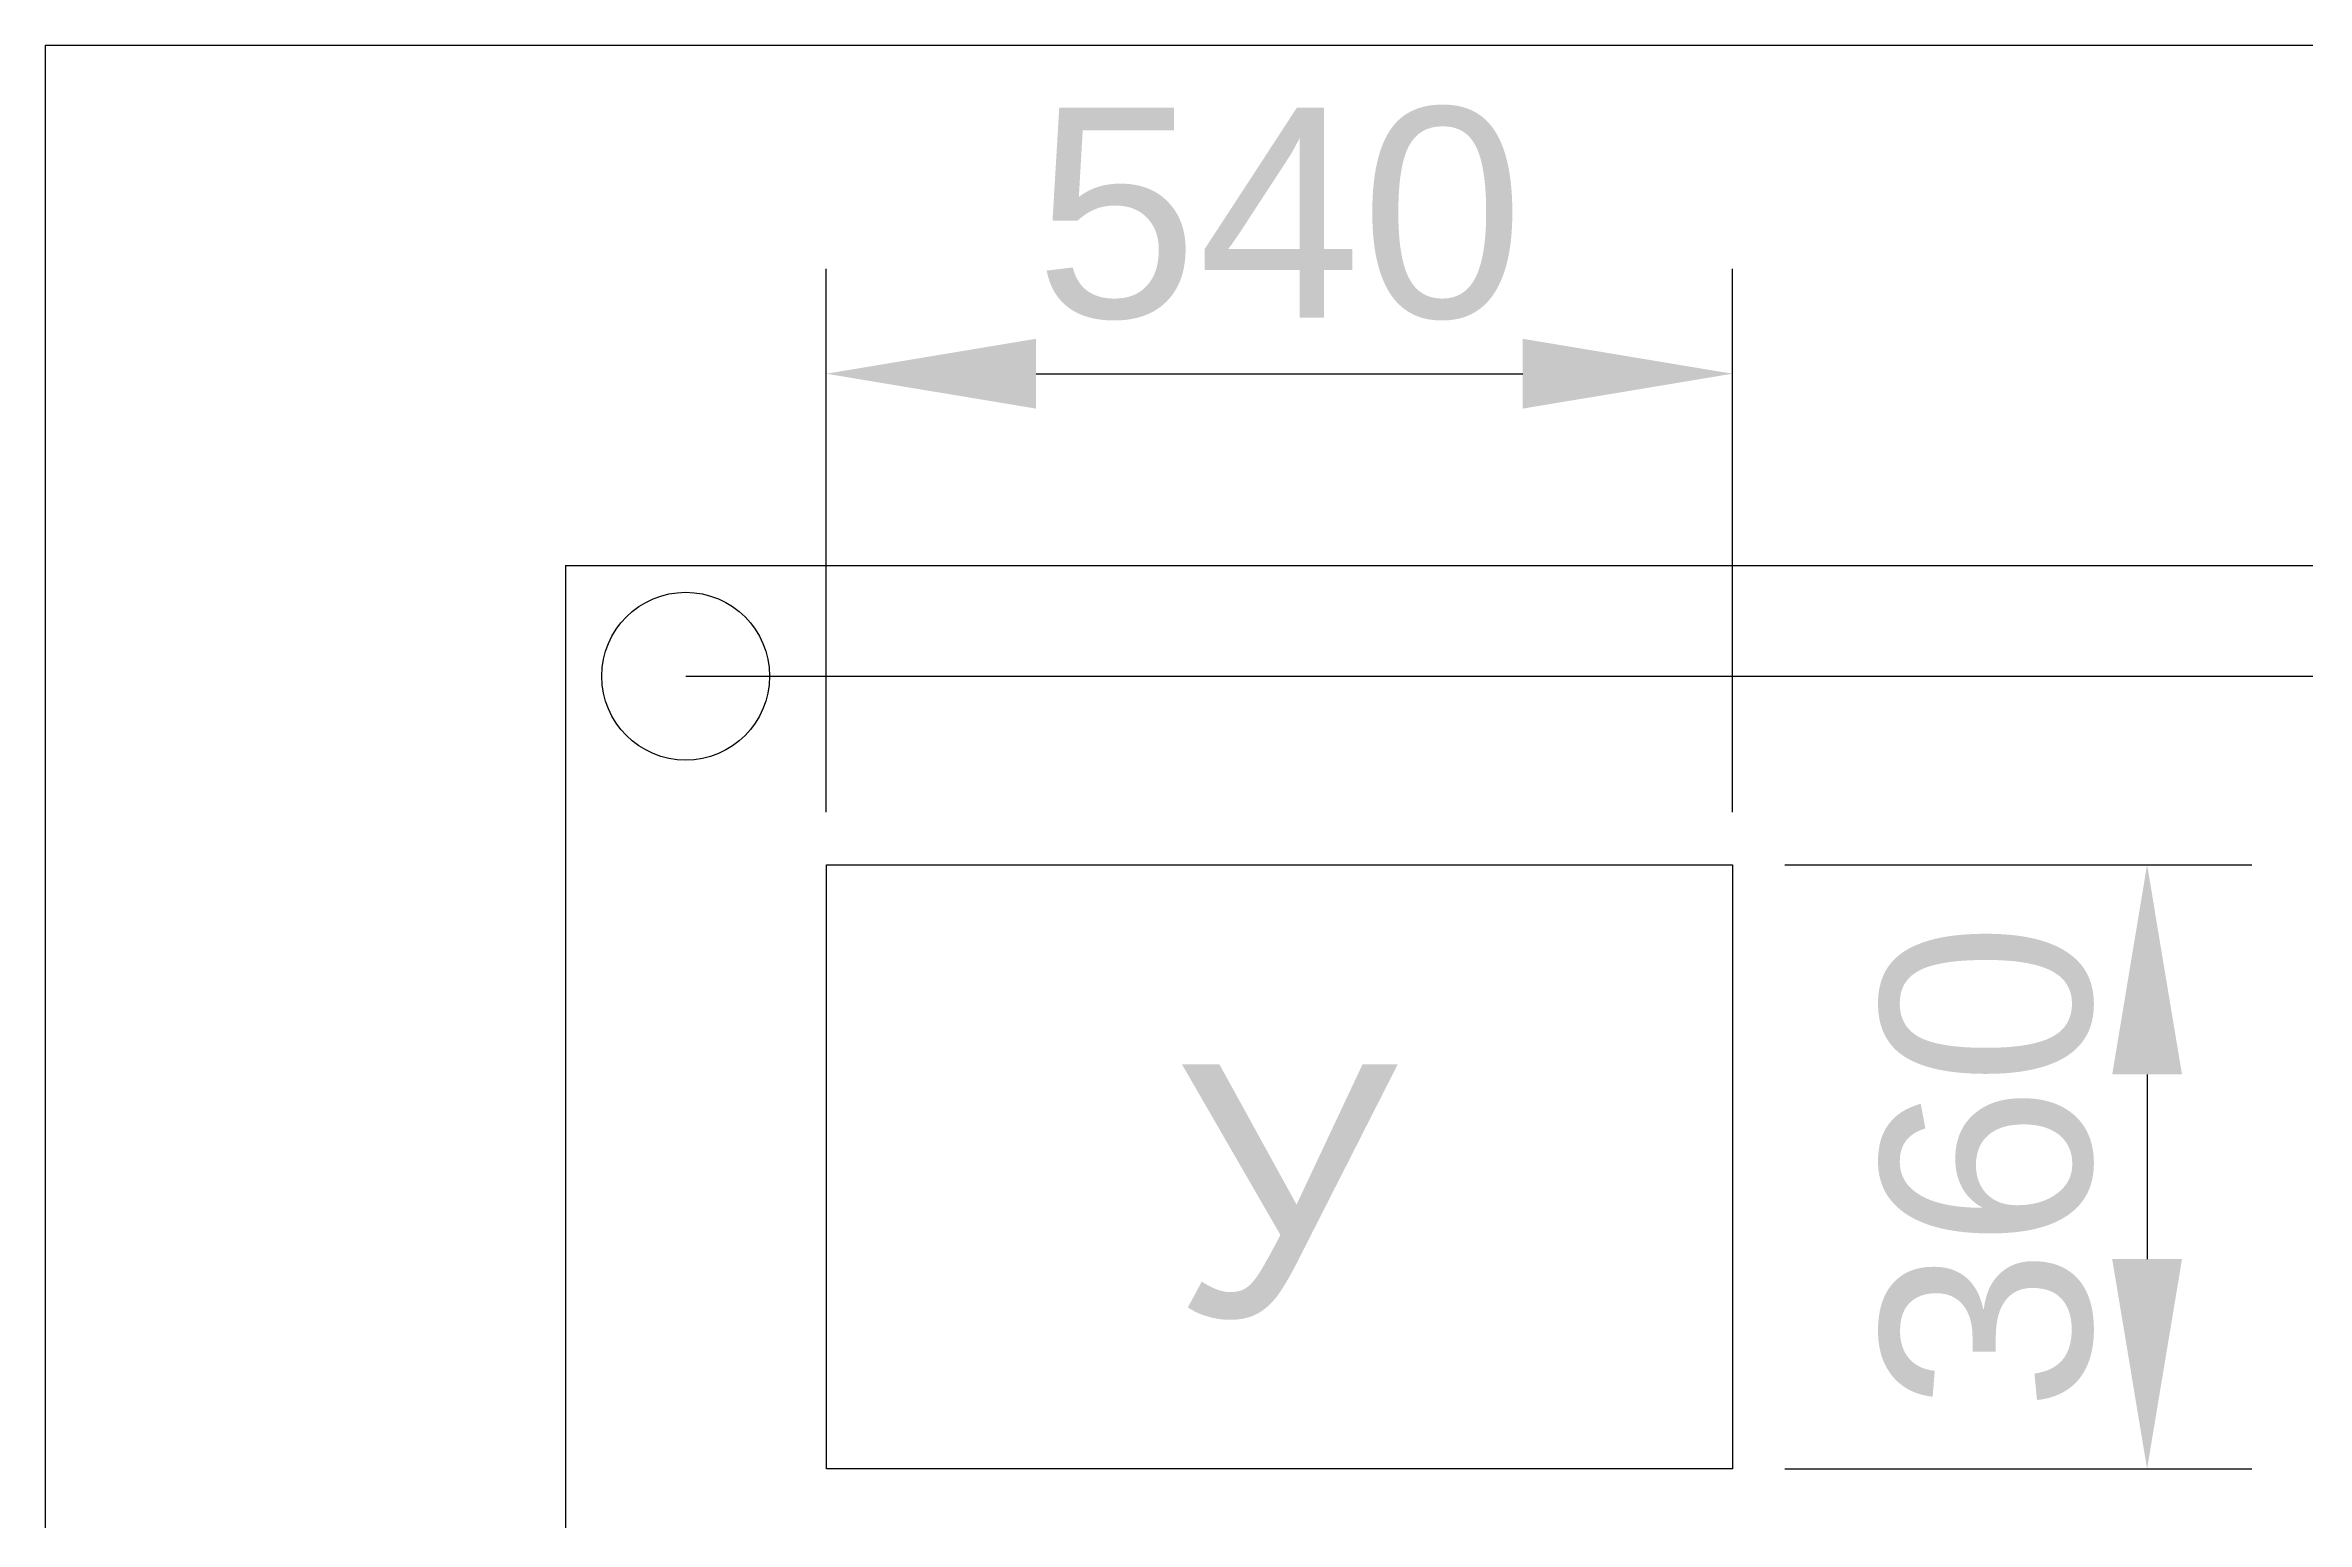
# Model space of a CAD drawing. Header units: millimetres. Extents: x 2068 to 9491, y 132 to 2935.
# Drawn here: x 2068 to 3416, y 1607 to 2487 of the extents above; entities that cross this region are included whole.
import ezdxf

# ---------------------------------------------------------------- set-up
doc = ezdxf.new("R2010")
doc.units = ezdxf.units.MM
doc.styles.get("Standard").update_dxf_attribs({"font": 'arial.ttf'})
doc.dimstyles.new('Копия ISO-25', dxfattribs={"dimtxt": 2.5, "dimasz": 2.5, "dimexe": 1.25, "dimexo": 0.625, "dimtad": 1, "dimtxsty": 'Standard', "dimcen": 2.5, "dimadec": 0, "dimazin": 0, "dimtfac": 1, "dimtmove": 0, "dimatfit": 3, "dimfxl": 1, "dimarcsym": 0})

# ---------------------------------------------------------------- blocks, each defined once
blk = doc.blocks.new('*D17')
at = {"color": 0, "lineweight": -2, "transparency": 16777216}
for p, q in [((2533.8, 2029.8), (2533.8, 2353.6)), ((3073.8, 2029.8), (3073.8, 2353.6)), ((2658.8, 2291.1), (2948.8, 2291.1))]:
    blk.add_line(p, q, dxfattribs=at)
at = {"color": 0, "transparency": 16777216}
for points in [[(2658.8, 2311.9), (2658.8, 2270.3), (2533.8, 2291.1)], [(2948.8, 2311.9), (2948.8, 2270.3), (3073.8, 2291.1)]]:
    blk.add_solid(points, dxfattribs=at)
at = {"layer": 'Defpoints', "color": 0, "transparency": 16777216}
for p in [(3073.8, 2291.1), (2533.8, 1998.6), (3073.8, 1998.6)]:
    blk.add_point(p, dxfattribs=at)
at = {"color": 0, "transparency": 16777216, "insert": (2803.8, 2386.2), "char_height": 125, "attachment_point": 5}
blk.add_mtext('540', dxfattribs=at)
blk = doc.blocks.new('*D18')
at = {"color": 0, "lineweight": -2, "transparency": 16777216}
for p, q in [((3105.1, 1998.6), (3383.4, 1998.6)), ((3320.9, 1873.6), (3320.9, 1763.6)), ((3105.1, 1638.6), (3383.4, 1638.6))]:
    blk.add_line(p, q, dxfattribs=at)
at = {"color": 0, "transparency": 16777216}
for points in [[(3300.1, 1873.6), (3341.7, 1873.6), (3320.9, 1998.6)], [(3300.1, 1763.6), (3341.7, 1763.6), (3320.9, 1638.6)]]:
    blk.add_solid(points, dxfattribs=at)
at = {"layer": 'Defpoints', "color": 0, "transparency": 16777216}
for p in [(3073.8, 1998.6), (3073.8, 1638.6), (3320.9, 1638.6)]:
    blk.add_point(p, dxfattribs=at)
at = {"color": 0, "transparency": 16777216, "insert": (3225.8, 1818.6), "char_height": 125, "attachment_point": 5, "rotation": 90}
blk.add_mtext('360', dxfattribs=at)

msp = doc.modelspace()

# ---------------------------------------------------------------- linework, layer by layer
at = {"lineweight": 30}
for p, q in [((2068.362, 2486.789), (5546.89, 2486.789)), ((2068.362, 2486.789), (2068.362, 219.513)), ((2378.362, 2176.789), (4888.362, 2176.789)), ((2378.362, 2176.789), (2378.362, 806.789))]:
    msp.add_line(p, q, dxfattribs=at)
at = {"color": 242, "true_color": 0xcd2027}
msp.add_line((2450.015, 2110.896), (4803.657, 2110.896), dxfattribs=at)
msp.add_lwpolyline([(2533.841, 1998.579), (3073.841, 1998.579), (3073.841, 1638.579), (2533.841, 1638.579), (2533.841, 1998.579)])
msp.add_circle((2450.015, 2110.896), 50)

# ---------------------------------------------------------------- texts
at = {"insert": (2740.182, 1879.565), "char_height": 150, "attachment_point": 1}
msp.add_mtext_dynamic_manual_height_columns('У', width=226.36395, gutter_width=12.5, heights=[0], dxfattribs=at)

# ---------------------------------------------------------------- dimensions: what is measured, and where the dimension line sits
dim = msp.add_linear_dim(base=(3073.841, 2291.085), p1=(2533.841, 1998.579), p2=(3073.841, 1998.579), dimstyle='Копия ISO-25')
dim.commit()
dim.dimension.update_dxf_attribs({"geometry": '*D17', "text_midpoint": (2803.841, 2386.157)})
dim = msp.add_linear_dim(base=(3320.895, 1638.579), p1=(3073.841, 1998.579), p2=(3073.841, 1638.579), angle=90, dimstyle='Копия ISO-25')
dim.commit()
dim.dimension.update_dxf_attribs({"geometry": '*D18', "text_midpoint": (3225.781, 1818.579)})

doc.saveas('drawing.dxf')
